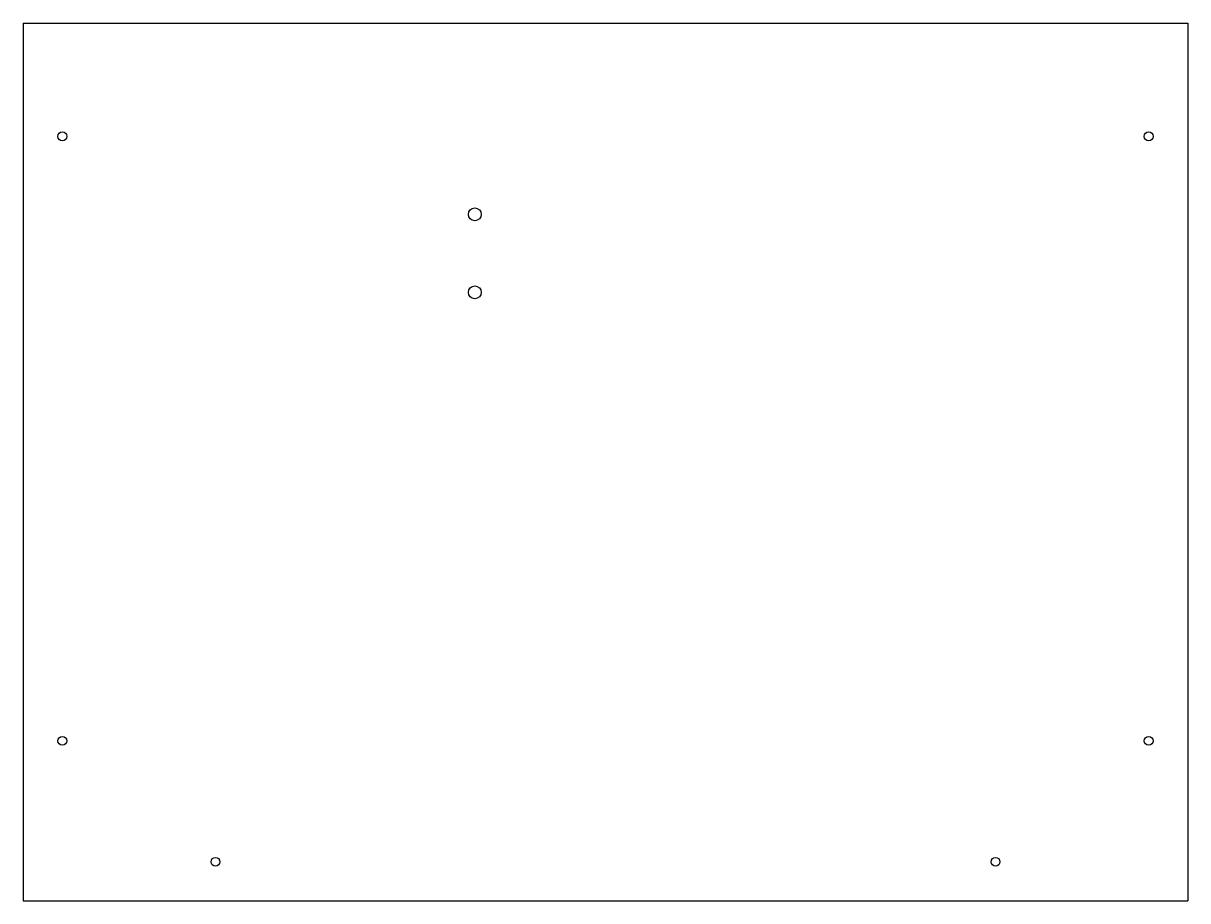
# Model space of a CAD drawing. Header units: millimetres. Extents: x -298 to 298, y -332 to 118.
import ezdxf

# ---------------------------------------------------------------- set-up
doc = ezdxf.new("R2010")
doc.units = ezdxf.units.MM

msp = doc.modelspace()

# ---------------------------------------------------------------- linework, layer by layer
for points in [[(-298.5, 118), (-298.5, -332)], [(-298.5, 118), (298.5, 118)], [(298.5, 118), (298.5, -332)], [(-298.5, -332), (298.5, -332)]]:
    msp.add_lwpolyline(points)
for centre, radius in [((-278.5, 60), 2.25), ((278.5, 60), 2.25), ((-67, 20), 3.3), ((-67, -20), 3.3), ((-278.5, -250), 2.25), ((278.5, -250), 2.25), ((-200, -312), 2.25), ((200, -312), 2.25)]:
    msp.add_circle(centre, radius)

doc.saveas('drawing.dxf')
